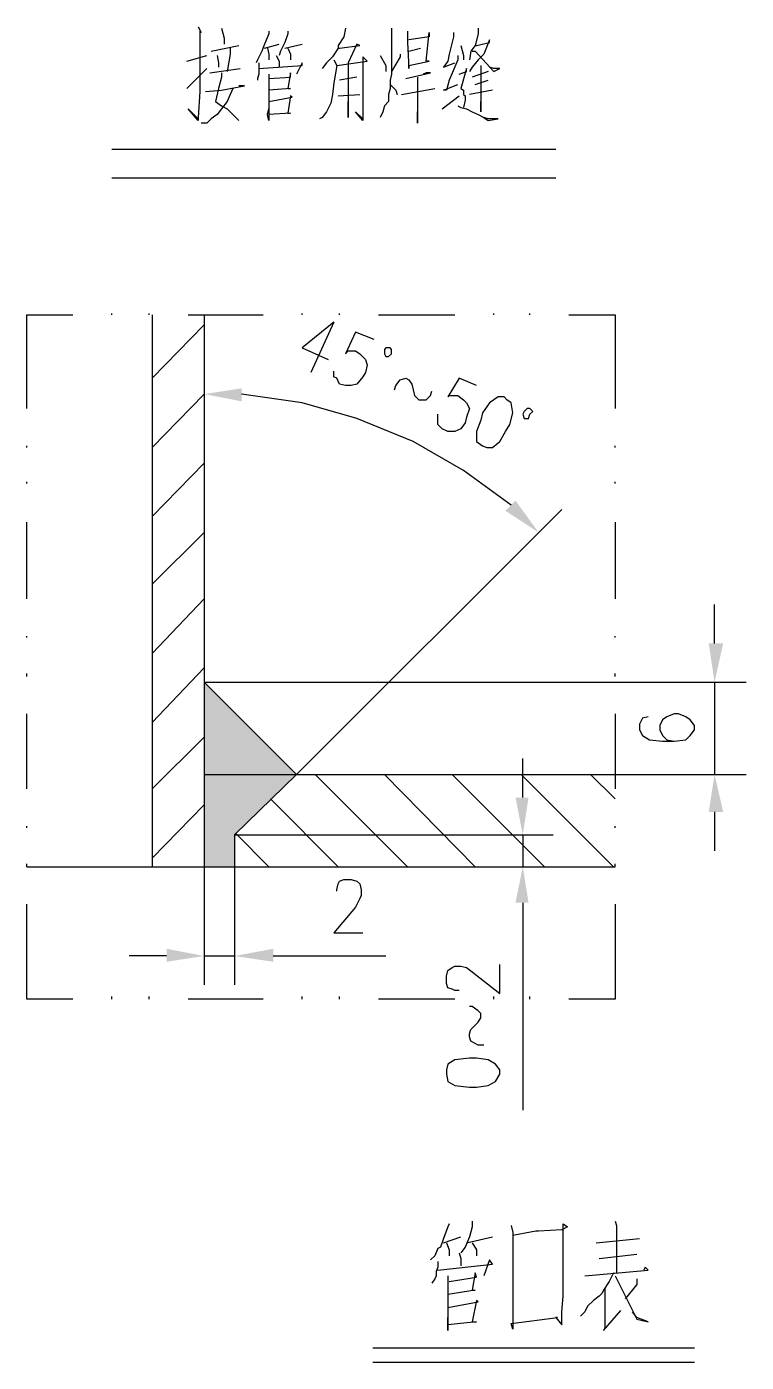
# Model space of a CAD drawing. Extents: x 0 to 400, y 0 to 283.
# Drawn here: x 191 to 222.7, y 71.3 to 130.2 of the extents above; entities that cross this region are included whole.
import ezdxf

# ---------------------------------------------------------------- set-up
doc = ezdxf.new("R2010")
doc.units = 0
doc.layers.get('0').update_dxf_attribs({"linetype": 'CONTINUOUS'})

msp = doc.modelspace()

# ---------------------------------------------------------------- hatches: boundary and pattern name
for points in [[(200.50125, 113.69675), (200.50125, 114.26825), (198.85025, 114.01425)], [(212.56625, 109.31525), (212.12175, 108.87075), (213.58225, 107.91825)], [(221.07525, 103.02875), (221.71025, 103.02875), (221.32925, 101.31425)], [(198.85025, 101.31425), (198.85025, 97.25025), (202.91425, 97.25025)], [(200.18375, 94.58325), (202.91425, 97.25025), (198.85025, 97.25025)], [(198.85025, 97.25025), (198.85025, 93.18625), (200.18375, 94.58325)], [(221.07525, 95.59925), (221.71025, 95.59925), (221.32925, 97.25025)], [(212.56625, 96.23425), (213.13775, 96.23425), (212.88375, 94.58325)], [(200.18375, 94.58325), (198.85025, 93.18625), (200.18375, 93.18625)], [(212.56625, 91.59875), (213.13775, 91.59875), (212.88375, 93.18625)], [(197.19925, 89.56675), (197.19925, 88.99525), (198.85025, 89.24925)], [(201.89825, 89.56675), (201.89825, 88.99525), (200.18375, 89.24925)]]:
    msp.add_hatch(color=0).paths.add_polyline_path(points, flags=0)

# ---------------------------------------------------------------- linework, layer by layer
at = {"color": 0}
for points in [[(198.59625, 130.20675), (198.72325, 129.95275), (198.65975, 130.01625), (198.65975, 127.34925), (198.59625, 126.20625), (198.59625, 126.07925), (198.15175, 126.58725), (198.59625, 126.14275)], [(199.61225, 130.14325), (199.73925, 129.69875), (199.73925, 129.44475)], [(205.07325, 130.14325), (205.00975, 129.76225), (204.75575, 129.38125), (204.75575, 129.25425), (204.50175, 128.87325), (204.24775, 128.61925), (204.05725, 128.36525)], [(207.10525, 130.14325), (207.10525, 128.11125), (207.04175, 127.85725), (207.04175, 127.47625), (206.97825, 127.22225), (206.97825, 126.90475), (206.78775, 126.71425), (206.72425, 126.46025), (206.59725, 126.20625)], [(210.91525, 130.14325), (210.91525, 129.88925), (210.78825, 129.38125), (210.59775, 129.12725), (210.53425, 128.74625)], [(201.70775, 130.01625), (201.70775, 129.88925), (201.51725, 129.44475), (201.39025, 129.12725), (201.19975, 128.74625), (201.13625, 128.61925)], [(202.53325, 130.01625), (202.53325, 129.88925), (202.40625, 129.50825), (202.21575, 129.12725), (202.15225, 128.93675)], [(207.80375, 130.01625), (207.80375, 129.50825), (207.86725, 128.36525), (207.86725, 128.49225), (208.75625, 128.68275), (208.62925, 128.68275), (208.75625, 129.95275), (208.75625, 129.76225), (207.86725, 129.63525)], [(209.83575, 129.95275), (209.83575, 129.76225), (209.64525, 129.00025), (209.58175, 128.68275), (209.39125, 128.42875), (209.89925, 128.61925)], [(210.78825, 129.38125), (210.85175, 129.38125), (211.42325, 129.50825), (211.42325, 129.63525), (211.16925, 129.00025), (210.91525, 128.74625), (210.66125, 128.42875), (210.53425, 128.23825)], [(198.08825, 128.68275), (198.97725, 128.93675)], [(199.16775, 129.12725), (200.37425, 129.38125)], [(199.42175, 128.93675), (199.48525, 128.61925), (199.48525, 128.42875)], [(199.99325, 129.25425), (199.99325, 129.00025), (199.86625, 128.23825)], [(201.51725, 129.25425), (202.15225, 129.44475)], [(201.64425, 129.25425), (201.70775, 129.00025), (201.70775, 128.74625)], [(202.02525, 128.93675), (202.15225, 128.68275), (202.15225, 128.42875)], [(202.40625, 129.25425), (203.16825, 129.44475)], [(202.53325, 129.25425), (202.66025, 129.00025), (202.66025, 128.74625)], [(204.75575, 129.25425), (204.81925, 129.25425), (205.70825, 129.38125), (205.58125, 129.44475), (205.20025, 128.61925), (205.20025, 126.20625), (205.20025, 126.39675), (205.20025, 126.90475)], [(206.59725, 128.93675), (206.85125, 128.49225), (206.85125, 128.23825)], [(207.48625, 129.00025), (207.48625, 128.87325), (207.10525, 128.23825)], [(207.86725, 129.12725), (208.37525, 129.25425)], [(210.02625, 128.93675), (210.02625, 128.74625), (209.64525, 127.85725), (209.51825, 127.41275), (209.39125, 127.41275), (210.02625, 127.66675)], [(210.15325, 129.38125), (210.28025, 128.93675), (210.28025, 128.74625)], [(210.66125, 129.12725), (210.78825, 129.12725), (211.61375, 128.23825), (211.86775, 128.36525), (211.61375, 128.36525), (211.42325, 128.42875)], [(198.08825, 127.47625), (198.97725, 128.36525)], [(199.10425, 128.17475), (200.43775, 128.36525)], [(201.26325, 128.61925), (201.26325, 128.11125), (201.19975, 127.92075), (201.19975, 127.85725)], [(201.26325, 128.36525), (203.16825, 128.49225), (203.16825, 128.61925), (202.91425, 128.11125)], [(204.56525, 128.74625), (204.69225, 128.49225), (204.56525, 127.73025), (204.50175, 127.22225), (204.43825, 126.84125), (204.24775, 126.46025), (204.05725, 126.20625), (203.93025, 126.14275)], [(204.69225, 128.49225), (206.02575, 128.68275), (205.83525, 128.87325), (205.83525, 126.07925), (205.51775, 126.46025), (205.83525, 126.14275)], [(210.08975, 128.11125), (210.40725, 128.23825), (210.40725, 128.36525), (210.15325, 127.47625), (210.28025, 127.41275), (210.28025, 127.22225), (210.34375, 127.15875), (210.34375, 126.96825), (210.28025, 126.65075)], [(211.04225, 128.49225), (211.04225, 126.46025), (211.04225, 126.65075), (211.04225, 126.90475)], [(199.61225, 128.17475), (199.61225, 127.98425), (199.48525, 127.47625), (199.35825, 126.90475), (199.61225, 126.71425), (199.86625, 126.58725), (200.12025, 126.33325), (200.37425, 126.07925)], [(201.70775, 128.11125), (201.70775, 126.07925), (201.64425, 126.33325), (201.70775, 126.58725)], [(201.70775, 127.92075), (202.66025, 127.98425), (202.66025, 128.17475), (202.53325, 127.47625), (202.66025, 127.47625), (201.70775, 127.41275)], [(205.58125, 127.98425), (204.81925, 127.85725)], [(207.74025, 127.92075), (208.81975, 128.17475), (208.62925, 128.17475), (208.50225, 128.11125)], [(208.24825, 127.98425), (208.24825, 125.95225), (208.24825, 126.33325), (208.24825, 126.46025)], [(211.35975, 128.23825), (210.66125, 127.98425)], [(210.78825, 127.66675), (211.35975, 127.85725)], [(200.12025, 127.47625), (199.99325, 127.22225), (199.86625, 126.90475), (199.61225, 126.58725), (199.42175, 126.33325), (199.16775, 126.14275), (198.97725, 125.95225), (198.72325, 125.95225)], [(198.91375, 127.34925), (199.61225, 127.41275), (199.99325, 127.47625), (200.62825, 127.60325), (200.37425, 127.60325)], [(201.70775, 126.90475), (202.72375, 127.09525), (202.66025, 127.15875), (202.53325, 126.39675), (202.66025, 126.39675), (201.70775, 126.33325)], [(204.75575, 127.15875), (205.70825, 127.22225)], [(207.04175, 127.66675), (207.29575, 127.41275), (207.35925, 127.22225)], [(207.54975, 127.22225), (209.01025, 127.47625)], [(209.32775, 126.58725), (210.08975, 127.15875)], [(211.55025, 127.41275), (210.53425, 127.22225)], [(210.02625, 126.71425), (210.15325, 126.65075), (210.40725, 126.58725), (210.66125, 126.46025), (210.91525, 126.33325), (211.16925, 126.20625), (211.35975, 126.07925), (211.80425, 126.14275), (211.35975, 126.14275), (211.16925, 126.20625)], [(194.78625, 124.80925), (214.34425, 124.80925)], [(194.78625, 123.53925), (214.34425, 123.53925)], [(191.03975, 113.37925), (191.03975, 117.50675)], [(191.03975, 117.50675), (193.07175, 117.50675)], [(194.78625, 117.50675), (194.78625, 117.57025)], [(196.43725, 117.50675), (196.43725, 117.57025)], [(196.56425, 117.50675), (196.56425, 93.18625)], [(198.15175, 117.50675), (201.45375, 117.50675)], [(198.85025, 117.50675), (198.85025, 93.18625)], [(203.16825, 117.50675), (203.16825, 117.57025)], [(204.56525, 117.18925), (203.16825, 116.04625), (204.31125, 115.53825)], [(204.56525, 117.18925), (203.54925, 114.96675)], [(204.81925, 117.50675), (204.81925, 117.57025)], [(206.53375, 117.50675), (209.89925, 117.50675)], [(211.61375, 117.50675), (211.61375, 117.57025)], [(213.20125, 117.50675), (213.20125, 117.57025)], [(214.91575, 117.50675), (216.94775, 117.50675)], [(216.94775, 117.50675), (216.94775, 113.37925)], [(196.56425, 114.71275), (198.85025, 117.06225)], [(206.34325, 116.42725), (205.51775, 116.74475), (205.07325, 115.79225), (205.20025, 115.91925), (205.51775, 115.91925), (205.70825, 115.79225), (205.96225, 115.53825), (206.02575, 115.28425), (205.96225, 114.96675), (205.83525, 114.77625), (205.58125, 114.45875), (205.32725, 114.39525), (205.07325, 114.39525), (204.81925, 114.45875), (204.69225, 114.71275), (204.56525, 114.77625), (204.56525, 115.03025)], [(207.10525, 115.79225), (207.10525, 115.98275), (207.04175, 116.04625), (206.85125, 116.04625), (206.78775, 115.98275), (206.78775, 115.79225), (206.85125, 115.66525), (206.97825, 115.66525), (207.10525, 115.79225)], [(207.23225, 114.20475), (207.29575, 114.39525), (207.48625, 114.64925), (207.74025, 114.71275), (207.86725, 114.64925), (207.99425, 114.45875), (208.12125, 113.95075), (208.31175, 113.76025), (208.62925, 113.76025), (208.81975, 113.95075), (208.88325, 114.14125)], [(210.85175, 114.39525), (210.08975, 114.71275), (209.58175, 113.88725), (209.64525, 113.95075), (210.02625, 113.95075), (210.28025, 113.76025), (210.40725, 113.63325), (210.53425, 113.37925), (210.40725, 112.99825), (210.34375, 112.74425), (210.15325, 112.49025), (209.89925, 112.36325), (209.58175, 112.36325), (209.32775, 112.49025), (209.13725, 112.68075), (209.13725, 113.12525)], [(196.56425, 111.66475), (198.85025, 114.01425)], [(212.37575, 109.12475), (210.28025, 110.64875), (208.05775, 111.91875), (205.58125, 112.93475), (203.16825, 113.63325), (200.50125, 114.01425)], [(212.05825, 113.88725), (211.80425, 113.88725), (211.42325, 113.63325), (211.10575, 113.18875), (211.04225, 112.87125), (210.85175, 112.36325), (210.85175, 111.91875), (211.10575, 111.72825), (211.29625, 111.66475), (211.55025, 111.66475), (211.86775, 111.91875), (212.12175, 112.36325), (212.31225, 112.68075), (212.43925, 113.18875), (212.37575, 113.63325), (212.18525, 113.76025), (212.05825, 113.88725)], [(213.20125, 113.12525), (213.32825, 113.25225), (213.20125, 113.37925), (213.07425, 113.37925), (212.94725, 113.25225), (212.88375, 113.12525), (212.94725, 112.93475), (213.13775, 112.93475), (213.20125, 113.12525)], [(191.03975, 111.66475), (191.03975, 111.72825)], [(216.94775, 111.66475), (216.94775, 111.72825)], [(196.56425, 108.61675), (198.85025, 110.96625)], [(191.03975, 110.07725), (191.03975, 110.14075)], [(216.94775, 110.07725), (216.94775, 110.14075)], [(202.91425, 97.25025), (214.59825, 108.93425)], [(191.03975, 104.99725), (191.03975, 108.36275)], [(216.94775, 108.36275), (216.94775, 104.99725)], [(196.56425, 105.63225), (198.85025, 107.91825)], [(196.56425, 102.58425), (198.85025, 104.99725)], [(221.32925, 103.02875), (221.32925, 104.74325)], [(191.03975, 103.28275), (191.03975, 103.34625)], [(216.94775, 103.28275), (216.94775, 103.34625)], [(196.56425, 99.53625), (198.85025, 101.94925)], [(191.03975, 101.56825), (191.03975, 101.69525)], [(202.91425, 97.25025), (198.85025, 101.31425)], [(198.85025, 101.31425), (222.72625, 101.31425)], [(216.94775, 101.56825), (216.94775, 101.69525)], [(221.32925, 101.31425), (221.32925, 97.25025)], [(191.03975, 96.61525), (191.03975, 99.91725)], [(216.94775, 99.91725), (216.94775, 96.61525)], [(218.40825, 99.79025), (218.15425, 99.72675), (218.02725, 99.47275), (218.02725, 99.21875), (218.15425, 98.96475), (218.47175, 98.77425), (219.04325, 98.71075), (219.55125, 98.71075), (220.05925, 98.77425), (220.24975, 98.96475), (220.44025, 99.21875), (220.44025, 99.40925), (220.24975, 99.66325), (220.05925, 99.79025), (219.74175, 99.91725), (219.55125, 99.91725), (219.23375, 99.79025), (219.04325, 99.66325), (218.91625, 99.40925), (218.91625, 99.21875), (219.04325, 98.96475), (219.23375, 98.77425), (219.55125, 98.71075)], [(196.56425, 96.61525), (198.85025, 98.90125)], [(212.88375, 96.23425), (212.88375, 97.94875)], [(198.85025, 97.25025), (216.94775, 97.25025)], [(202.91425, 97.25025), (200.18375, 94.58325), (200.18375, 93.18625)], [(202.91425, 97.25025), (222.72625, 97.25025)], [(207.80375, 93.18625), (203.73975, 97.25025)], [(210.78825, 93.18625), (206.78775, 97.25025)], [(213.83625, 93.18625), (209.77225, 97.25025)], [(216.88425, 93.18625), (212.82025, 97.25025)], [(216.94775, 96.17075), (215.86825, 97.25025)], [(204.75575, 93.18625), (201.77125, 96.17075)], [(196.56425, 93.56725), (198.85025, 95.91675)], [(221.32925, 95.59925), (221.32925, 93.88475)], [(191.03975, 94.90075), (191.03975, 94.96425)], [(216.94775, 94.90075), (216.94775, 94.96425)], [(200.18375, 94.58325), (214.21725, 94.58325)], [(201.70775, 93.18625), (200.24725, 94.64675)], [(212.88375, 94.58325), (212.88375, 93.18625)], [(191.03975, 93.18625), (191.03975, 93.31325)], [(191.03975, 93.18625), (216.94775, 93.18625)], [(198.85025, 93.18625), (198.85025, 87.97925)], [(200.18375, 93.18625), (200.18375, 87.97925)], [(200.18375, 93.18625), (214.21725, 93.18625)], [(216.94775, 93.18625), (216.94775, 93.31325)], [(204.69225, 92.10675), (204.69225, 92.17025), (204.75575, 92.42425), (204.81925, 92.55125), (205.00975, 92.61475), (205.32725, 92.61475), (205.58125, 92.55125), (205.70825, 92.42425), (205.77175, 92.17025), (205.77175, 91.91625), (205.70825, 91.78925), (205.51775, 91.40825), (204.56525, 90.26525), (205.83525, 90.26525)], [(191.03975, 87.34425), (191.03975, 91.53525)], [(212.88375, 91.59875), (212.88375, 82.45475)], [(216.94775, 91.53525), (216.94775, 87.34425)], [(197.19925, 89.24925), (195.54825, 89.24925)], [(198.85025, 89.24925), (200.18375, 89.24925)], [(201.89825, 89.24925), (206.85125, 89.24925)], [(210.08975, 87.72525), (209.89925, 87.72525), (209.77225, 87.78875), (209.58175, 87.85225), (209.51825, 88.04275), (209.51825, 88.36025), (209.58175, 88.61425), (209.77225, 88.74125), (209.89925, 88.80475), (210.15325, 88.80475), (210.40725, 88.74125), (210.66125, 88.55075), (211.86775, 87.59825), (211.86775, 88.86825)], [(193.07175, 87.34425), (191.03975, 87.34425)], [(194.78625, 87.34425), (194.78625, 87.47125)], [(196.43725, 87.34425), (196.43725, 87.47125)], [(201.45375, 87.34425), (198.15175, 87.34425)], [(203.16825, 87.34425), (203.16825, 87.47125)], [(204.81925, 87.34425), (204.81925, 87.47125)], [(209.89925, 87.34425), (206.53375, 87.34425)], [(211.61375, 87.34425), (211.61375, 87.47125)], [(213.20125, 87.34425), (213.20125, 87.47125)], [(216.94775, 87.34425), (214.91575, 87.34425)], [(211.16925, 85.31225), (210.91525, 85.31225), (210.59775, 85.50275), (210.53425, 85.69325), (210.53425, 85.82025), (210.59775, 86.01075), (210.91525, 86.32825), (211.04225, 86.51875), (211.04225, 86.70925), (210.91525, 86.83625), (210.66125, 87.02675), (210.53425, 87.02675)], [(209.51825, 84.04225), (209.58175, 83.72475), (209.89925, 83.53425), (210.53425, 83.47075), (210.85175, 83.47075), (211.35975, 83.53425), (211.67725, 83.72475), (211.86775, 84.04225), (211.86775, 84.23275), (211.67725, 84.48675), (211.35975, 84.67725), (210.85175, 84.74075), (210.53425, 84.74075), (209.89925, 84.67725), (209.58175, 84.48675), (209.51825, 84.23275), (209.51825, 84.04225)], [(209.64525, 77.43825), (209.58175, 77.31125), (209.39125, 76.80325), (209.26425, 76.42225), (209.13725, 76.35875), (209.01025, 76.04125), (208.81975, 75.85075)], [(210.66125, 77.56525), (210.66125, 77.31125), (210.53425, 76.86675), (210.34375, 76.42225), (210.15325, 76.16825)], [(212.37575, 77.37475), (212.43925, 77.05725), (212.43925, 72.80275), (212.37575, 73.05675), (214.40775, 73.31075), (214.34425, 73.31075), (214.59825, 72.99325), (214.59825, 73.56475), (214.66175, 74.26325), (214.66175, 77.43825), (214.85225, 77.31125), (214.59825, 77.18425), (213.58225, 77.12075), (213.45525, 77.12075), (212.43925, 76.93025)], [(216.94775, 77.56525), (217.01125, 77.37475), (217.01125, 75.27925)], [(209.39125, 76.61275), (210.15325, 76.86675)], [(209.51825, 76.61275), (209.64525, 76.29525), (209.64525, 76.04125)], [(210.40725, 76.61275), (211.55025, 76.86675)], [(210.66125, 76.61275), (210.85175, 76.29525), (210.85175, 76.04125)], [(216.12225, 76.61275), (218.02725, 76.80325)], [(210.08975, 76.16825), (210.15325, 75.91425), (210.15325, 75.59675)], [(216.24925, 75.91425), (217.90025, 76.10475)], [(209.13725, 75.78725), (209.13725, 75.53325), (209.07375, 75.34275), (209.07375, 75.15225), (209.01025, 75.02525), (208.88325, 74.83475)], [(209.13725, 75.40625), (211.55025, 75.66025), (211.42325, 75.85075), (211.16925, 75.15225)], [(215.61425, 75.15225), (218.40825, 75.40625), (218.28125, 75.53325), (218.21775, 75.40625)], [(209.64525, 74.89825), (210.85175, 75.08875), (210.78825, 75.27925), (210.66125, 74.51725), (210.78825, 74.51725), (209.58175, 74.32675)], [(209.58175, 75.15225), (209.58175, 72.73925), (209.58175, 72.99325), (209.58175, 73.31075)], [(216.88425, 75.27925), (216.69375, 74.89825), (216.43975, 74.51725), (216.37625, 74.39025), (216.24925, 74.26325), (215.99525, 74.07275), (215.74125, 73.81875), (215.61425, 73.56475), (215.42375, 73.37425)], [(216.94775, 75.15225), (217.90025, 73.24725), (218.40825, 73.12025), (217.90025, 73.31075), (217.70975, 73.56475)], [(217.90025, 75.02525), (217.90025, 74.77125), (217.39225, 74.13625)], [(216.50325, 74.58075), (216.50325, 72.86625), (216.43975, 72.73925), (217.20175, 73.62825)], [(209.58175, 73.75525), (210.91525, 74.00925), (210.85175, 74.07275), (210.66125, 73.12025), (210.85175, 73.12025), (209.58175, 72.99325)], [(206.27975, 71.97725), (220.44025, 71.97725)], [(206.27975, 71.34225), (220.44025, 71.34225)]]:
    msp.add_lwpolyline(points, dxfattribs=at)

doc.saveas('drawing.dxf')
